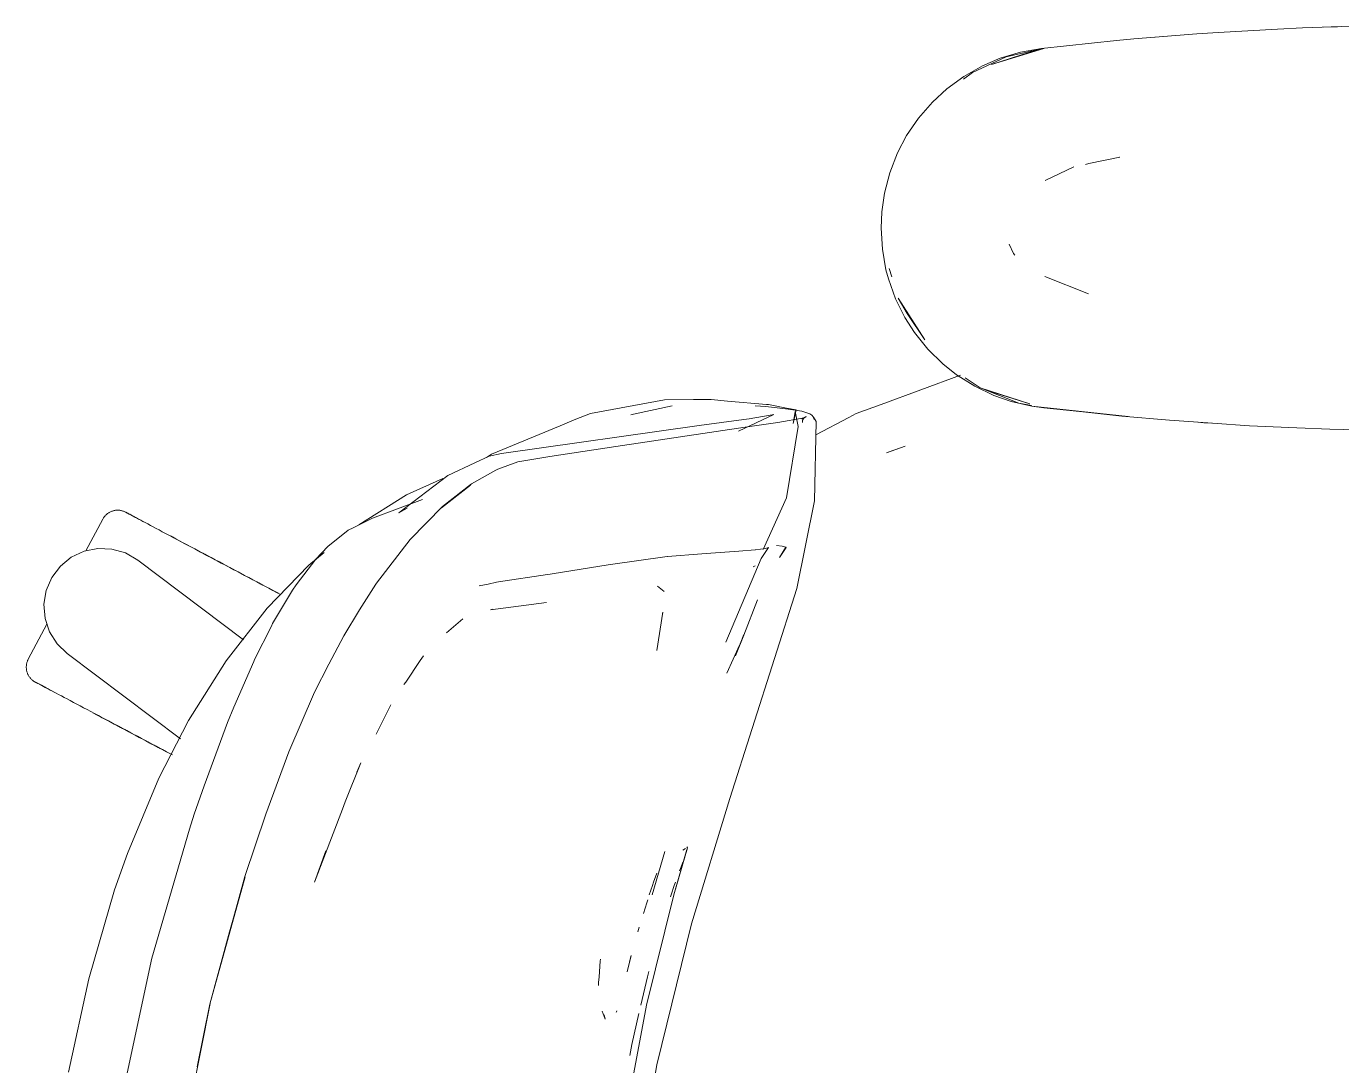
# Model space of a CAD drawing. Header units: millimetres. Extents: x 155927 to 295199, y -4084 to 97293.
# Drawn here: x 220557.8 to 220872.2, y 18516 to 18764.5 of the extents above; entities that cross this region are included whole.
import ezdxf

# ---------------------------------------------------------------- set-up
doc = ezdxf.new("R2010")
doc.units = ezdxf.units.MM
doc.header["$MEASUREMENT"] = 0
doc.layers.add('G-IMPT', color=8, linetype='CONTINUOUS', lineweight=9)
doc.layers.add('I-FURN', color=8, linetype='CONTINUOUS', lineweight=9)

msp = doc.modelspace()

# ---------------------------------------------------------------- linework, layer by layer
at = {"layer": 'G-IMPT'}
for p, q in [((220862.84, 18764.13), (220874.6, 18764.52)), ((220867.72, 18764.27), (220869.66, 18764.38)), ((220869.66, 18764.38), (220871.16, 18764.39)), ((220818.4, 18761.14), (220800.47, 18759.24)), ((220822.53, 18761.49), (220818.4, 18761.14)), ((220837.59, 18762.74), (220822.53, 18761.49)), ((220829.4, 18762.09), (220827.73, 18761.92)), ((220837.59, 18762.74), (220842.67, 18763.06)), ((220842.67, 18763.06), (220856.81, 18763.87)), ((220862.84, 18764.13), (220856.81, 18763.87)), ((220800.99, 18759.24), (220788.52, 18755.41)), ((220788.52, 18755.41), (220797.67, 18758.32)), ((220790.57, 18756.88), (220795.43, 18758.34)), ((220792.02, 18757.2), (220800.42, 18759.11)), ((220800.47, 18759.24), (220795.43, 18758.34)), ((220800.99, 18759.24), (220797.67, 18758.32)), ((220786.33, 18755.07), (220781.89, 18752.55)), ((220792.02, 18757.2), (220783.95, 18753.46)), ((220786.33, 18755.07), (220790.57, 18756.88)), ((220777.8, 18749.56), (220781.89, 18752.55)), ((220781.84, 18751.86), (220783.95, 18753.46)), ((220777.8, 18749.56), (220774.37, 18746.39)), ((220771.04, 18742.56), (220774.37, 18746.39)), ((220768.21, 18738.39), (220771.04, 18742.56)), ((220768.21, 18738.39), (220766.02, 18734.23)), ((220766.02, 18734.23), (220764.19, 18729.52)), ((220819.19, 18733.27), (220811.75, 18731.7)), ((220819.11, 18733.26), (220819.19, 18733.27)), ((220801.36, 18727.67), (220808.14, 18730.93)), ((220811, 18731.49), (220811.75, 18731.7)), ((220762.93, 18724.65), (220764.19, 18729.52)), ((220762.93, 18724.65), (220762.28, 18720.14)), ((220762.11, 18716.29), (220762.28, 18720.14)), ((220762.11, 18716.29), (220762.41, 18711.25)), ((220762.41, 18711.25), (220763.28, 18706.3)), ((220792.72, 18712.46), (220793.74, 18710.24)), ((220793.74, 18710.24), (220794.04, 18709.79)), ((220763.28, 18706.3), (220763.85, 18704.17)), ((220764.65, 18704.61), (220764.03, 18706.64)), ((220811.69, 18700.57), (220801.26, 18704.71)), ((220765.56, 18699.4), (220763.85, 18704.17)), ((220765.56, 18699.4), (220767.8, 18694.89)), ((220766.21, 18699.49), (220768.37, 18695.82)), ((220766.21, 18699.49), (220772.53, 18689.54)), ((220768.37, 18695.82), (220772.53, 18689.54)), ((220767.8, 18694.89), (220770.07, 18691.34)), ((220773.26, 18687.37), (220770.07, 18691.34)), ((220773.26, 18687.37), (220776.86, 18683.82)), ((220776.86, 18683.82), (220780.17, 18681.19)), ((220781.06, 18681.08), (220762.12, 18674.13)), ((220784.49, 18678.46), (220780.17, 18681.19)), ((220785.82, 18678.07), (220782.24, 18680.49)), ((220784.49, 18678.46), (220789.08, 18676.27)), ((220795.04, 18674.46), (220785.82, 18678.07)), ((220785.82, 18678.07), (220788.52, 18677.17)), ((220785.82, 18678.07), (220797.67, 18674.25)), ((220788.52, 18677.17), (220797.67, 18674.25)), ((220789.08, 18676.27), (220793.21, 18674.83)), ((220710.35, 18675.23), (220692.65, 18671.99)), ((220712.21, 18673.82), (220702.9, 18671.78)), ((220710.35, 18675.23), (220717.31, 18675.26)), ((220717.31, 18675.26), (220721.48, 18675.26)), ((220725.44, 18674.92), (220721.48, 18675.26)), ((220734.76, 18674.11), (220725.44, 18674.92)), ((220734.6, 18673.59), (220732, 18673.81)), ((220739.28, 18673.08), (220734.6, 18673.59)), ((220734.76, 18674.11), (220735.23, 18674.07)), ((220735.23, 18674.07), (220739.48, 18673.26)), ((220739.9, 18673), (220739.28, 18673.08)), ((220739.48, 18673.26), (220741.81, 18672.82)), ((220739.9, 18673), (220743.17, 18672.47)), ((220762.12, 18674.13), (220756.15, 18671.94)), ((220798.17, 18673.67), (220793.21, 18674.83)), ((220798.09, 18673.89), (220795.04, 18674.46)), ((220798.17, 18673.67), (220821.12, 18671.22)), ((220798.17, 18673.67), (220800.99, 18673.34)), ((220798.17, 18673.67), (220819.61, 18671.32)), ((220821.12, 18671.22), (220800.99, 18673.34)), ((220685.43, 18669.01), (220688.79, 18670.4)), ((220692.65, 18671.99), (220688.79, 18670.4)), ((220702.9, 18671.78), (220702.33, 18671.62)), ((220718.63, 18669.05), (220729.29, 18670.49)), ((220736.47, 18671.68), (220728.07, 18667.69)), ((220730.59, 18670.7), (220729.29, 18670.49)), ((220730.59, 18670.7), (220735.61, 18671.53)), ((220736.47, 18671.68), (220735.61, 18671.53)), ((220743.71, 18670.88), (220737.44, 18669.77)), ((220741.08, 18669.54), (220741.81, 18672.82)), ((220741.08, 18669.54), (220741.57, 18672.4)), ((220741.57, 18672.4), (220742.26, 18668.82)), ((220743.09, 18670.71), (220744.19, 18671.27)), ((220743.09, 18670.71), (220743.71, 18670.88)), ((220745.04, 18671.91), (220743.17, 18672.47)), ((220743.29, 18669.83), (220743.36, 18670.33)), ((220743.68, 18670.87), (220743.36, 18670.33)), ((220743.68, 18670.87), (220744.19, 18671.27)), ((220745.04, 18671.91), (220745.58, 18671.59)), ((220745.58, 18671.59), (220745.95, 18671.1)), ((220746.56, 18670.06), (220745.95, 18671.1)), ((220746.08, 18670.48), (220745.95, 18671.1)), ((220745.95, 18671.1), (220745.97, 18671.02)), ((220746.08, 18670.48), (220745.97, 18671.02)), ((220746.17, 18651.08), (220746.56, 18670.06)), ((220746.49, 18666.87), (220754.39, 18671.02)), ((220754.39, 18671.02), (220756.15, 18671.94)), ((220819.61, 18671.32), (220831, 18670.33)), ((220841.29, 18669.6), (220831, 18670.33)), ((220839.25, 18669.74), (220837.83, 18669.87)), ((220668.97, 18662.21), (220685.43, 18669.01)), ((220718.63, 18669.05), (220671.41, 18662.37)), ((220729.59, 18668.66), (220698.71, 18664.1)), ((220737.44, 18669.77), (220729.59, 18668.66)), ((220739.54, 18651.78), (220742.26, 18668.82)), ((220839.25, 18669.74), (220841.15, 18669.65)), ((220841.29, 18669.6), (220850.16, 18669.04)), ((220861.47, 18668.5), (220850.16, 18669.04)), ((220861.47, 18668.5), (220869.35, 18668.21)), ((220881.65, 18667.92), (220869.35, 18668.21)), ((220698.71, 18664.1), (220682.95, 18661.71)), ((220763.43, 18662.54), (220767.89, 18664.17)), ((220767.89, 18664.17), (220764.01, 18662.79)), ((220665.05, 18660.16), (220668.42, 18661.73)), ((220667.8, 18661.44), (220668.97, 18662.21)), ((220671.41, 18662.37), (220668.42, 18661.73)), ((220675.28, 18660.41), (220682.95, 18661.71)), ((220763.43, 18662.54), (220764.01, 18662.79)), ((220665.05, 18660.16), (220658.53, 18657.12)), ((220664.23, 18655.15), (220670.06, 18658.44)), ((220670.06, 18658.44), (220670.49, 18658.66)), ((220675.28, 18660.41), (220670.49, 18658.66)), ((220646.83, 18648.18), (220658.53, 18657.12)), ((220657.34, 18656.45), (220648.71, 18652.47)), ((220657.06, 18649.43), (220664, 18654.83)), ((220664.23, 18655.15), (220657.26, 18649.74)), ((220664, 18654.83), (220660.63, 18652.24)), ((220648.71, 18652.47), (220637.27, 18645.35)), ((220652.48, 18651.41), (220640.58, 18646.9)), ((220657.06, 18649.43), (220660.63, 18652.24)), ((220739.54, 18651.78), (220733.93, 18639.43)), ((220746.17, 18651.08), (220741.98, 18630.12)), ((220646.83, 18648.18), (220648.86, 18649.34)), ((220649.53, 18641.83), (220657.26, 18649.74)), ((220635.91, 18644.65), (220638.35, 18645.83)), ((220638.35, 18645.83), (220640.58, 18646.9)), ((220634.77, 18644.04), (220629.91, 18640.18)), ((220634.77, 18644.04), (220635.91, 18644.65)), ((220649.53, 18641.83), (220641.51, 18631.4)), ((220625.34, 18635.73), (220629.02, 18638.73)), ((220629.91, 18640.18), (220627.02, 18637.15)), ((220711.04, 18637.8), (220719.28, 18638.42)), ((220719.28, 18638.42), (220720.27, 18638.5)), ((220720.27, 18638.5), (220728.12, 18639.06)), ((220728.12, 18639.06), (220732, 18639.35)), ((220732.08, 18639.36), (220732, 18639.35)), ((220732.08, 18639.36), (220734.46, 18639.65)), ((220735.2, 18639.95), (220733.44, 18637.28)), ((220734.47, 18639.66), (220734.46, 18639.65)), ((220734.47, 18639.66), (220735.2, 18639.95)), ((220737.11, 18640.42), (220738.46, 18640.25)), ((220737.81, 18637.49), (220739.34, 18639.97)), ((220739.4, 18639.95), (220737.81, 18637.49)), ((220739.34, 18639.97), (220737.85, 18637.5)), ((220738.46, 18640.25), (220739.34, 18639.97)), ((220739.4, 18639.95), (220739.34, 18639.97)), ((220625.34, 18635.73), (220615.39, 18625.44)), ((220627.02, 18637.15), (220622.3, 18631.02)), ((220696.89, 18635.76), (220683.53, 18633.65)), ((220696.89, 18635.76), (220710.96, 18637.79)), ((220711.04, 18637.8), (220710.96, 18637.79)), ((220733.44, 18637.28), (220725, 18617.3)), ((220731.98, 18635.56), (220731.55, 18635.29)), ((220682.41, 18633.47), (220670.69, 18631.67)), ((220682.41, 18633.47), (220683.02, 18633.57)), ((220683.53, 18633.65), (220683.02, 18633.57)), ((220616.7, 18621.73), (220621.44, 18629.73)), ((220622.3, 18631.02), (220621.44, 18629.73)), ((220637.46, 18625.04), (220641.34, 18631.14)), ((220641.34, 18631.14), (220641.51, 18631.4)), ((220666.07, 18630.72), (220668.24, 18631.18)), ((220668.24, 18631.18), (220670.22, 18631.6)), ((220670.69, 18631.67), (220670.22, 18631.6)), ((220710.3, 18629.42), (220708.66, 18630.69)), ((220725.99, 18579.88), (220741.98, 18630.12)), ((220682.11, 18626.79), (220668.75, 18625.01)), ((220729.3, 18618.94), (220732.55, 18627.41)), ((220605.58, 18612.84), (220615.39, 18625.44)), ((220637.46, 18625.04), (220633.69, 18618.82)), ((220658.26, 18619.51), (220662.16, 18622.85)), ((220668.75, 18625.01), (220669.23, 18625.16)), ((220709.94, 18624.47), (220708.55, 18615.3)), ((220709.94, 18624.47), (220709.9, 18624.12)), ((220616.4, 18621.14), (220612.4, 18613.12)), ((220616.4, 18621.14), (220616.7, 18621.73)), ((220630.12, 18612.03), (220633.69, 18618.82)), ((220728.27, 18616.56), (220725.23, 18609.84)), ((220727.28, 18614.04), (220729.3, 18619.14)), ((220729.3, 18619.14), (220727.28, 18614.02)), ((220729.3, 18618.94), (220727.28, 18614.04)), ((220651.98, 18612.88), (220652.73, 18613.98)), ((220596.61, 18598.54), (220605.58, 18612.84)), ((220612.18, 18612.68), (220607.4, 18601.72)), ((220612.18, 18612.68), (220612.4, 18613.12)), ((220630.12, 18612.03), (220626.73, 18605.3)), ((220651.98, 18612.88), (220648.49, 18607.75)), ((220648.49, 18607.75), (220648.09, 18607.17)), ((220620.55, 18591.07), (220626.73, 18605.3)), ((220607.4, 18601.72), (220605.93, 18598.04)), ((220644.96, 18602.27), (220641.42, 18595.3)), ((220589.52, 18584.77), (220596.61, 18598.54)), ((220600.32, 18582.97), (220605.93, 18598.04)), ((220615.09, 18576.19), (220620.55, 18591.07)), ((220634.06, 18579.11), (220637.79, 18588.44)), ((220637.79, 18588.44), (220636.79, 18586.19)), ((220582, 18566.79), (220589.52, 18584.77)), ((220600.32, 18582.97), (220597.98, 18576.15)), ((220633.4, 18577.38), (220634.06, 18579.11)), ((220716.8, 18549.91), (220725.99, 18579.88)), ((220596.79, 18572.54), (220597.98, 18576.15)), ((220615.09, 18576.19), (220610.09, 18561.28)), ((220626.68, 18559.94), (220633.4, 18577.38)), ((220596.79, 18572.54), (220587.85, 18541.72)), ((220582, 18566.79), (220578.92, 18558.06)), ((220626.68, 18559.94), (220629.41, 18567.37)), ((220707.38, 18556.85), (220710.42, 18567.28)), ((220712.57, 18556.86), (220715.84, 18568.08)), ((220712.57, 18556.86), (220715.69, 18567.68)), ((220712.57, 18556.86), (220715.64, 18567.39)), ((220714.75, 18567.54), (220715.37, 18567.93)), ((220714.75, 18567.54), (220714.96, 18567.69)), ((220715.64, 18567.39), (220715.69, 18567.68)), ((220715.84, 18568.08), (220715.71, 18568.32)), ((220713.95, 18562.63), (220714.3, 18563.6)), ((220714.3, 18563.6), (220714.7, 18564.68)), ((220601.7, 18530.78), (220610.09, 18561.28)), ((220601.7, 18530.78), (220610.13, 18561.19)), ((220606.36, 18548.02), (220610.13, 18561.19)), ((220707.49, 18559.15), (220707.74, 18559.87)), ((220708.5, 18562.03), (220707.74, 18559.87)), ((220712.97, 18559.88), (220712.68, 18559.08)), ((220578.92, 18558.06), (220572.75, 18536.82)), ((220706.03, 18530.54), (220712.57, 18556.86)), ((220707.49, 18559.15), (220706.72, 18556.85)), ((220711.95, 18556.85), (220711.8, 18556.4)), ((220711.95, 18556.85), (220712.68, 18559.08)), ((220706.09, 18554.93), (220705.31, 18552.44)), ((220706.34, 18555.72), (220706.09, 18554.93)), ((220606.36, 18548.02), (220601.7, 18530.78)), ((220704.31, 18549.15), (220703.98, 18548.03)), ((220716.8, 18549.91), (220708.49, 18516.22)), ((220581.18, 18510.93), (220587.85, 18541.72)), ((220694.71, 18537.3), (220694.98, 18541)), ((220694.98, 18541), (220695.02, 18541.48)), ((220702.4, 18542.36), (220701.41, 18538.49)), ((220702.4, 18542.36), (220702.01, 18540.83)), ((220706.26, 18537.27), (220706.6, 18538.56)), ((220572.75, 18536.82), (220567.94, 18514.45)), ((220694.6, 18535.22), (220694.61, 18535.92)), ((220694.71, 18537.3), (220694.61, 18535.92)), ((220704.71, 18530.52), (220706.26, 18537.27)), ((220595.53, 18499.65), (220601.74, 18530.89)), ((220601.74, 18530.89), (220595.53, 18499.73)), ((220601.7, 18530.78), (220598.63, 18515.76)), ((220696.14, 18527.13), (220695.45, 18529.08)), ((220698.81, 18528.81), (220698.94, 18529.14)), ((220698.84, 18528.81), (220698.94, 18529.14)), ((220706.03, 18530.54), (220701.1, 18503.87)), ((220702.55, 18521.13), (220704.25, 18528.55)), ((220696.14, 18527.13), (220695.92, 18528.18)), ((220702.08, 18518.5), (220702.55, 18521.13)), ((220708.49, 18516.22), (220702.23, 18478.48))]:
    msp.add_line(p, q, dxfattribs=at)
at = {"layer": 'I-FURN'}
for p, q in [((220577, 18647.83), (220577.13, 18647.94)), ((220577.13, 18647.94), (220577.26, 18648.04)), ((220577.26, 18648.04), (220577.39, 18648.13)), ((220577.39, 18648.13), (220577.52, 18648.22)), ((220577.52, 18648.22), (220577.66, 18648.3)), ((220577.66, 18648.3), (220577.8, 18648.38)), ((220577.8, 18648.38), (220577.94, 18648.45)), ((220577.94, 18648.45), (220578.09, 18648.52)), ((220578.09, 18648.52), (220578.24, 18648.58)), ((220578.24, 18648.58), (220578.39, 18648.63)), ((220578.39, 18648.63), (220578.55, 18648.68)), ((220578.55, 18648.68), (220578.7, 18648.72)), ((220578.7, 18648.72), (220578.86, 18648.76)), ((220578.86, 18648.76), (220579.02, 18648.79)), ((220579.02, 18648.79), (220579.18, 18648.81)), ((220579.18, 18648.81), (220579.34, 18648.82)), ((220579.34, 18648.82), (220579.5, 18648.83)), ((220579.5, 18648.83), (220579.66, 18648.84)), ((220579.66, 18648.84), (220579.82, 18648.84)), ((220579.82, 18648.84), (220579.98, 18648.83)), ((220579.98, 18648.83), (220580.14, 18648.81)), ((220580.14, 18648.81), (220580.3, 18648.79)), ((220580.3, 18648.79), (220580.46, 18648.76)), ((220580.46, 18648.76), (220580.62, 18648.72)), ((220580.62, 18648.72), (220580.77, 18648.68)), ((220580.77, 18648.68), (220580.93, 18648.64)), ((220580.93, 18648.64), (220581.08, 18648.58)), ((220581.08, 18648.58), (220581.23, 18648.52)), ((220581.23, 18648.52), (220581.38, 18648.46)), ((220581.38, 18648.46), (220581.52, 18648.39)), ((220581.52, 18648.39), (220581.56, 18648.37)), ((220581.56, 18648.37), (220581.58, 18648.36)), ((220581.57, 18648.36), (220581.56, 18648.37)), ((220581.61, 18648.34), (220581.57, 18648.36)), ((220581.58, 18648.36), (220581.64, 18648.32)), ((220581.69, 18648.3), (220581.61, 18648.34)), ((220581.64, 18648.32), (220581.74, 18648.27)), ((220581.81, 18648.23), (220581.69, 18648.3)), ((220581.74, 18648.27), (220581.88, 18648.2)), ((220581.97, 18648.15), (220581.81, 18648.23)), ((220581.88, 18648.2), (220582.06, 18648.1)), ((220582.18, 18648.04), (220581.97, 18648.15)), ((220582.06, 18648.1), (220582.28, 18647.98)), ((220582.42, 18647.91), (220582.18, 18648.04)), ((220582.28, 18647.98), (220582.54, 18647.85)), ((220582.7, 18647.76), (220582.42, 18647.91)), ((220582.54, 18647.85), (220582.84, 18647.69)), ((220576.11, 18646.7), (220572.08, 18639.12)), ((220576.11, 18646.7), (220576.19, 18646.84)), ((220576.19, 18646.84), (220576.27, 18646.98)), ((220576.27, 18646.98), (220576.36, 18647.11)), ((220576.36, 18647.11), (220576.46, 18647.24)), ((220576.46, 18647.24), (220576.56, 18647.37)), ((220576.56, 18647.37), (220576.66, 18647.49)), ((220576.66, 18647.49), (220576.77, 18647.61)), ((220576.77, 18647.61), (220576.89, 18647.72)), ((220576.89, 18647.72), (220577, 18647.83)), ((220583.01, 18647.59), (220582.7, 18647.76)), ((220582.84, 18647.69), (220583.17, 18647.51)), ((220583.37, 18647.4), (220583.01, 18647.59)), ((220583.17, 18647.51), (220583.55, 18647.31)), ((220583.76, 18647.2), (220583.37, 18647.4)), ((220583.55, 18647.31), (220583.96, 18647.09)), ((220584.19, 18646.97), (220583.76, 18647.2)), ((220583.96, 18647.09), (220584.4, 18646.86)), ((220584.66, 18646.72), (220584.19, 18646.97)), ((220584.4, 18646.86), (220584.88, 18646.6)), ((220585.16, 18646.45), (220584.66, 18646.72)), ((220584.88, 18646.6), (220585.4, 18646.32)), ((220585.69, 18646.17), (220585.16, 18646.45)), ((220585.4, 18646.32), (220585.95, 18646.03)), ((220586.26, 18645.87), (220585.69, 18646.17)), ((220585.95, 18646.03), (220586.54, 18645.72)), ((220586.86, 18645.55), (220586.26, 18645.87)), ((220587.5, 18645.21), (220586.86, 18645.55)), ((220588.16, 18644.86), (220587.5, 18645.21)), ((220588.86, 18644.49), (220588.16, 18644.86)), ((220589.58, 18644.1), (220588.86, 18644.49)), ((220590.33, 18643.7), (220589.58, 18644.1)), ((220591.1, 18643.29), (220590.33, 18643.7)), ((220591.9, 18642.87), (220591.1, 18643.29)), ((220592.73, 18642.43), (220591.9, 18642.87)), ((220592.28, 18642.67), (220593.12, 18642.22)), ((220593.58, 18641.98), (220592.73, 18642.43)), ((220593.12, 18642.22), (220593.97, 18641.77)), ((220594.44, 18641.52), (220593.58, 18641.98)), ((220593.97, 18641.77), (220594.85, 18641.3)), ((220568.57, 18637.58), (220571.62, 18639.02)), ((220571.62, 18639.02), (220574.93, 18639.69)), ((220574.93, 18639.69), (220578.3, 18639.55)), ((220578.3, 18639.55), (220581.54, 18638.61)), ((220581.54, 18638.61), (220584.46, 18636.92)), ((220595.33, 18641.04), (220594.44, 18641.52)), ((220594.85, 18641.3), (220595.75, 18640.82)), ((220596.24, 18640.56), (220595.33, 18641.04)), ((220595.75, 18640.82), (220596.66, 18640.34)), ((220597.16, 18640.07), (220596.24, 18640.56)), ((220596.66, 18640.34), (220597.59, 18639.84)), ((220598.1, 18639.57), (220597.16, 18640.07)), ((220597.59, 18639.84), (220598.53, 18639.34)), ((220599.05, 18639.07), (220598.1, 18639.57)), ((220598.53, 18639.34), (220599.49, 18638.83)), ((220600.01, 18638.56), (220599.05, 18639.07)), ((220599.49, 18638.83), (220600.46, 18638.32)), ((220600.99, 18638.04), (220600.01, 18638.56)), ((220563.93, 18632.76), (220565.96, 18635.45)), ((220565.96, 18635.45), (220568.57, 18637.58)), ((220584.46, 18636.92), (220609.77, 18617.84)), ((220600.46, 18638.32), (220601.44, 18637.8)), ((220601.97, 18637.51), (220600.99, 18638.04)), ((220601.44, 18637.8), (220602.43, 18637.27)), ((220602.96, 18636.99), (220601.97, 18637.51)), ((220602.43, 18637.27), (220603.42, 18636.74)), ((220603.96, 18636.46), (220602.96, 18636.99)), ((220603.42, 18636.74), (220604.42, 18636.21)), ((220604.96, 18635.92), (220603.96, 18636.46)), ((220604.42, 18636.21), (220605.42, 18635.68)), ((220605.96, 18635.39), (220604.96, 18635.92)), ((220605.42, 18635.68), (220606.43, 18635.14)), ((220606.97, 18634.86), (220605.96, 18635.39)), ((220562.6, 18629.66), (220563.93, 18632.76)), ((220606.43, 18635.14), (220607.43, 18634.61)), ((220607.97, 18634.32), (220606.97, 18634.86)), ((220607.43, 18634.61), (220608.44, 18634.08)), ((220608.98, 18633.79), (220607.97, 18634.32)), ((220608.44, 18634.08), (220609.44, 18633.54)), ((220609.98, 18633.26), (220608.98, 18633.79)), ((220609.44, 18633.54), (220610.43, 18633.01)), ((220610.97, 18632.73), (220609.98, 18633.26)), ((220610.43, 18633.01), (220611.43, 18632.49)), ((220611.96, 18632.2), (220610.97, 18632.73)), ((220611.43, 18632.49), (220612.41, 18631.96)), ((220612.94, 18631.68), (220611.96, 18632.2)), ((220562.05, 18626.33), (220562.6, 18629.66)), ((220612.41, 18631.96), (220613.38, 18631.45)), ((220613.91, 18631.17), (220612.94, 18631.68)), ((220613.38, 18631.45), (220614.35, 18630.93)), ((220614.86, 18630.66), (220613.91, 18631.17)), ((220614.35, 18630.93), (220615.3, 18630.43)), ((220615.81, 18630.16), (220614.86, 18630.66)), ((220615.3, 18630.43), (220616.24, 18629.93)), ((220616.74, 18629.66), (220615.81, 18630.16)), ((220616.24, 18629.93), (220617.16, 18629.44)), ((220617.65, 18629.18), (220616.74, 18629.66)), ((220617.16, 18629.44), (220618.06, 18628.96)), ((220618.55, 18628.7), (220617.65, 18629.18)), ((220562.32, 18622.96), (220562.05, 18626.33)), ((220563.38, 18619.76), (220562.32, 18622.96)), ((220562.77, 18621.61), (220558.3, 18613.2)), ((220565.18, 18616.91), (220563.38, 18619.76)), ((220567.61, 18614.57), (220565.18, 18616.91)), ((220594.68, 18594.17), (220567.61, 18614.57)), ((220557.83, 18611.46), (220557.84, 18611.62)), ((220557.83, 18611.3), (220557.83, 18611.46)), ((220557.83, 18611.14), (220557.83, 18611.3)), ((220557.84, 18610.98), (220557.83, 18611.14)), ((220557.84, 18611.62), (220557.85, 18611.78)), ((220557.86, 18610.82), (220557.84, 18610.98)), ((220557.85, 18611.78), (220557.88, 18611.94)), ((220557.88, 18610.66), (220557.86, 18610.82)), ((220557.88, 18611.94), (220557.91, 18612.1)), ((220557.91, 18610.5), (220557.88, 18610.66)), ((220557.91, 18612.1), (220557.94, 18612.26)), ((220557.94, 18610.34), (220557.91, 18610.5)), ((220557.94, 18612.26), (220557.98, 18612.41)), ((220557.99, 18610.19), (220557.94, 18610.34)), ((220557.98, 18612.41), (220558.03, 18612.57)), ((220558.03, 18610.03), (220557.99, 18610.19)), ((220558.03, 18612.57), (220558.08, 18612.72)), ((220558.08, 18612.72), (220558.14, 18612.87)), ((220558.14, 18612.87), (220558.21, 18613.02)), ((220558.21, 18613.02), (220558.28, 18613.16)), ((220558.28, 18613.16), (220558.3, 18613.2)), ((220558.09, 18609.88), (220558.03, 18610.03)), ((220558.15, 18609.73), (220558.09, 18609.88)), ((220558.21, 18609.58), (220558.15, 18609.73)), ((220558.29, 18609.44), (220558.21, 18609.58)), ((220558.36, 18609.3), (220558.29, 18609.44)), ((220558.45, 18609.16), (220558.36, 18609.3)), ((220558.54, 18609.03), (220558.45, 18609.16)), ((220558.63, 18608.9), (220558.54, 18609.03)), ((220558.73, 18608.77), (220558.63, 18608.9)), ((220558.83, 18608.65), (220558.73, 18608.77)), ((220558.94, 18608.53), (220558.83, 18608.65)), ((220559.06, 18608.41), (220558.94, 18608.53)), ((220559.17, 18608.3), (220559.06, 18608.41)), ((220559.3, 18608.2), (220559.17, 18608.3)), ((220559.42, 18608.1), (220559.3, 18608.2)), ((220559.55, 18608), (220559.42, 18608.1)), ((220559.69, 18607.91), (220559.55, 18608)), ((220559.82, 18607.83), (220559.69, 18607.91)), ((220559.97, 18607.75), (220559.82, 18607.83)), ((220560.01, 18607.73), (220559.97, 18607.75)), ((220559.97, 18607.75), (220559.97, 18607.75)), ((220559.97, 18607.75), (220559.99, 18607.74)), ((220559.99, 18607.74), (220560.05, 18607.71)), ((220560.09, 18607.68), (220560.01, 18607.73)), ((220560.05, 18607.71), (220560.15, 18607.65)), ((220560.22, 18607.62), (220560.09, 18607.68)), ((220560.15, 18607.65), (220560.29, 18607.58)), ((220560.38, 18607.53), (220560.22, 18607.62)), ((220560.29, 18607.58), (220560.47, 18607.48)), ((220560.58, 18607.42), (220560.38, 18607.53)), ((220560.47, 18607.48), (220560.69, 18607.37)), ((220560.82, 18607.3), (220560.58, 18607.42)), ((220560.69, 18607.37), (220560.94, 18607.23)), ((220561.1, 18607.15), (220560.82, 18607.3)), ((220560.94, 18607.23), (220561.24, 18607.07)), ((220561.42, 18606.98), (220561.1, 18607.15)), ((220561.24, 18607.07), (220561.58, 18606.89)), ((220561.77, 18606.79), (220561.42, 18606.98)), ((220561.58, 18606.89), (220561.95, 18606.7)), ((220562.17, 18606.58), (220561.77, 18606.79)), ((220561.95, 18606.7), (220562.36, 18606.48)), ((220562.6, 18606.35), (220562.17, 18606.58)), ((220562.36, 18606.48), (220562.81, 18606.24)), ((220563.06, 18606.1), (220562.6, 18606.35)), ((220562.81, 18606.24), (220563.29, 18605.98)), ((220563.56, 18605.84), (220563.06, 18606.1)), ((220563.29, 18605.98), (220563.8, 18605.71)), ((220564.1, 18605.55), (220563.56, 18605.84)), ((220563.8, 18605.71), (220564.36, 18605.42)), ((220564.67, 18605.25), (220564.1, 18605.55)), ((220564.36, 18605.42), (220564.94, 18605.11)), ((220564.94, 18605.11), (220565.56, 18604.78)), ((220565.56, 18604.78), (220566.2, 18604.43)), ((220566.2, 18604.43), (220566.88, 18604.07)), ((220566.88, 18604.07), (220567.59, 18603.7)), ((220567.59, 18603.7), (220568.32, 18603.31)), ((220568.32, 18603.31), (220569.09, 18602.9)), ((220569.09, 18602.9), (220569.87, 18602.48)), ((220569.87, 18602.48), (220570.69, 18602.05)), ((220570.69, 18602.05), (220571.52, 18601.61)), ((220571.52, 18601.61), (220572.38, 18601.15)), ((220572.38, 18601.15), (220573.25, 18600.68)), ((220573.25, 18600.68), (220574.15, 18600.21)), ((220574.64, 18599.95), (220573.74, 18600.43)), ((220574.15, 18600.21), (220575.06, 18599.72)), ((220575.56, 18599.46), (220574.64, 18599.95)), ((220575.06, 18599.72), (220575.99, 18599.23)), ((220576.5, 18598.96), (220575.56, 18599.46)), ((220575.99, 18599.23), (220576.94, 18598.73)), ((220577.45, 18598.45), (220576.5, 18598.96)), ((220576.94, 18598.73), (220577.9, 18598.22)), ((220578.42, 18597.94), (220577.45, 18598.45)), ((220577.9, 18598.22), (220578.86, 18597.7)), ((220579.39, 18597.42), (220578.42, 18597.94)), ((220578.86, 18597.7), (220579.84, 18597.18)), ((220580.37, 18596.9), (220579.39, 18597.42)), ((220579.84, 18597.18), (220580.83, 18596.66)), ((220581.37, 18596.37), (220580.37, 18596.9)), ((220580.83, 18596.66), (220581.82, 18596.13)), ((220582.36, 18595.84), (220581.37, 18596.37)), ((220581.82, 18596.13), (220582.82, 18595.6)), ((220583.36, 18595.31), (220582.36, 18595.84)), ((220582.82, 18595.6), (220583.83, 18595.06)), ((220584.37, 18594.78), (220583.36, 18595.31)), ((220583.83, 18595.06), (220584.83, 18594.53)), ((220585.37, 18594.24), (220584.37, 18594.78)), ((220584.83, 18594.53), (220585.84, 18593.99)), ((220586.38, 18593.71), (220585.37, 18594.24)), ((220585.84, 18593.99), (220586.84, 18593.46)), ((220587.38, 18593.17), (220586.38, 18593.71)), ((220586.84, 18593.46), (220587.84, 18592.93)), ((220588.38, 18592.64), (220587.38, 18593.17)), ((220587.84, 18592.93), (220588.84, 18592.4)), ((220589.37, 18592.11), (220588.38, 18592.64)), ((220588.84, 18592.4), (220589.83, 18591.87)), ((220590.36, 18591.59), (220589.37, 18592.11)), ((220589.83, 18591.87), (220590.81, 18591.35)), ((220591.34, 18591.07), (220590.36, 18591.59)), ((220590.81, 18591.35), (220591.79, 18590.83)), ((220592.31, 18590.55), (220591.34, 18591.07)), ((220591.79, 18590.83), (220592.75, 18590.32))]:
    msp.add_line(p, q, dxfattribs=at)

doc.saveas('drawing.dxf')
